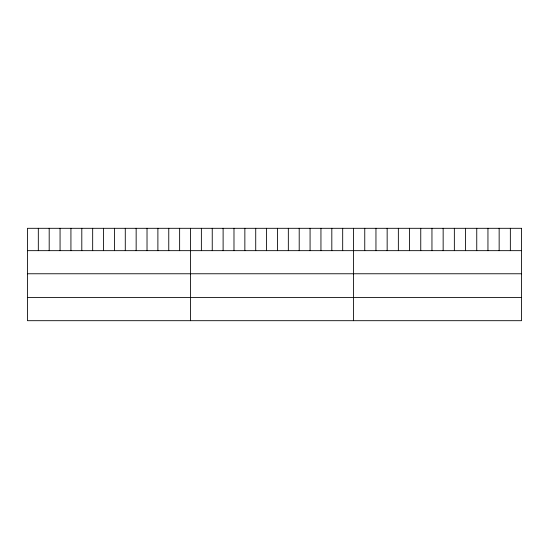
<?xml version="1.0" encoding="UTF-8"?>
<svg xmlns="http://www.w3.org/2000/svg" width="549" height="549" viewBox="0 0 549 549"><rect width="100%" height="100%" fill="white"/><g stroke="black" fill="none" stroke-linecap="round" stroke-linejoin="round"><path stroke-width="0.82" d="M27.45 250.66L521.55 250.66M27.45 273.766L521.55 273.766M27.45 297.579L521.55 297.579M510.35 228.309L510.35 250.66M499.151 228.309L499.151 250.66M487.951 228.309L487.951 250.66M476.752 228.309L476.752 250.66M465.552 228.309L465.552 250.66M454.352 228.309L454.352 250.66M443.153 228.309L443.153 250.66M431.953 228.309L431.953 250.66M420.754 228.309L420.754 250.66M409.554 228.309L409.554 250.66M398.354 228.309L398.354 250.66M387.155 228.309L387.155 250.66M375.955 228.309L375.955 250.66M364.756 228.309L364.756 250.66M353.556 228.309L353.556 320.691M342.686 228.309L342.686 250.66M331.816 228.309L331.816 250.66M320.945 228.309L320.945 250.66M310.075 228.309L310.075 250.66M299.205 228.309L299.205 250.66M288.335 228.309L288.335 250.66M277.465 228.309L277.465 250.66M266.594 228.309L266.594 250.66M255.724 228.309L255.724 250.66M244.854 228.309L244.854 250.66M233.984 228.309L233.984 250.66M223.114 228.309L223.114 250.66M212.243 228.309L212.243 250.66M201.373 228.309L201.373 250.66M190.503 228.309L190.503 320.691M179.633 228.309L179.633 250.66M168.763 228.309L168.763 250.66M157.892 228.309L157.892 250.66M147.022 228.309L147.022 250.66M136.152 228.309L136.152 250.66M125.282 228.309L125.282 250.66M114.412 228.309L114.412 250.66M103.541 228.309L103.541 250.66M92.671 228.309L92.671 250.66M81.801 228.309L81.801 250.66M70.931 228.309L70.931 250.66M60.061 228.309L60.061 250.66M49.19 228.309L49.19 250.66M38.32 228.309L38.32 250.66M521.55 228.309L27.45 228.309L27.45 320.691L521.55 320.691L521.55 228.309"/></g></svg>
